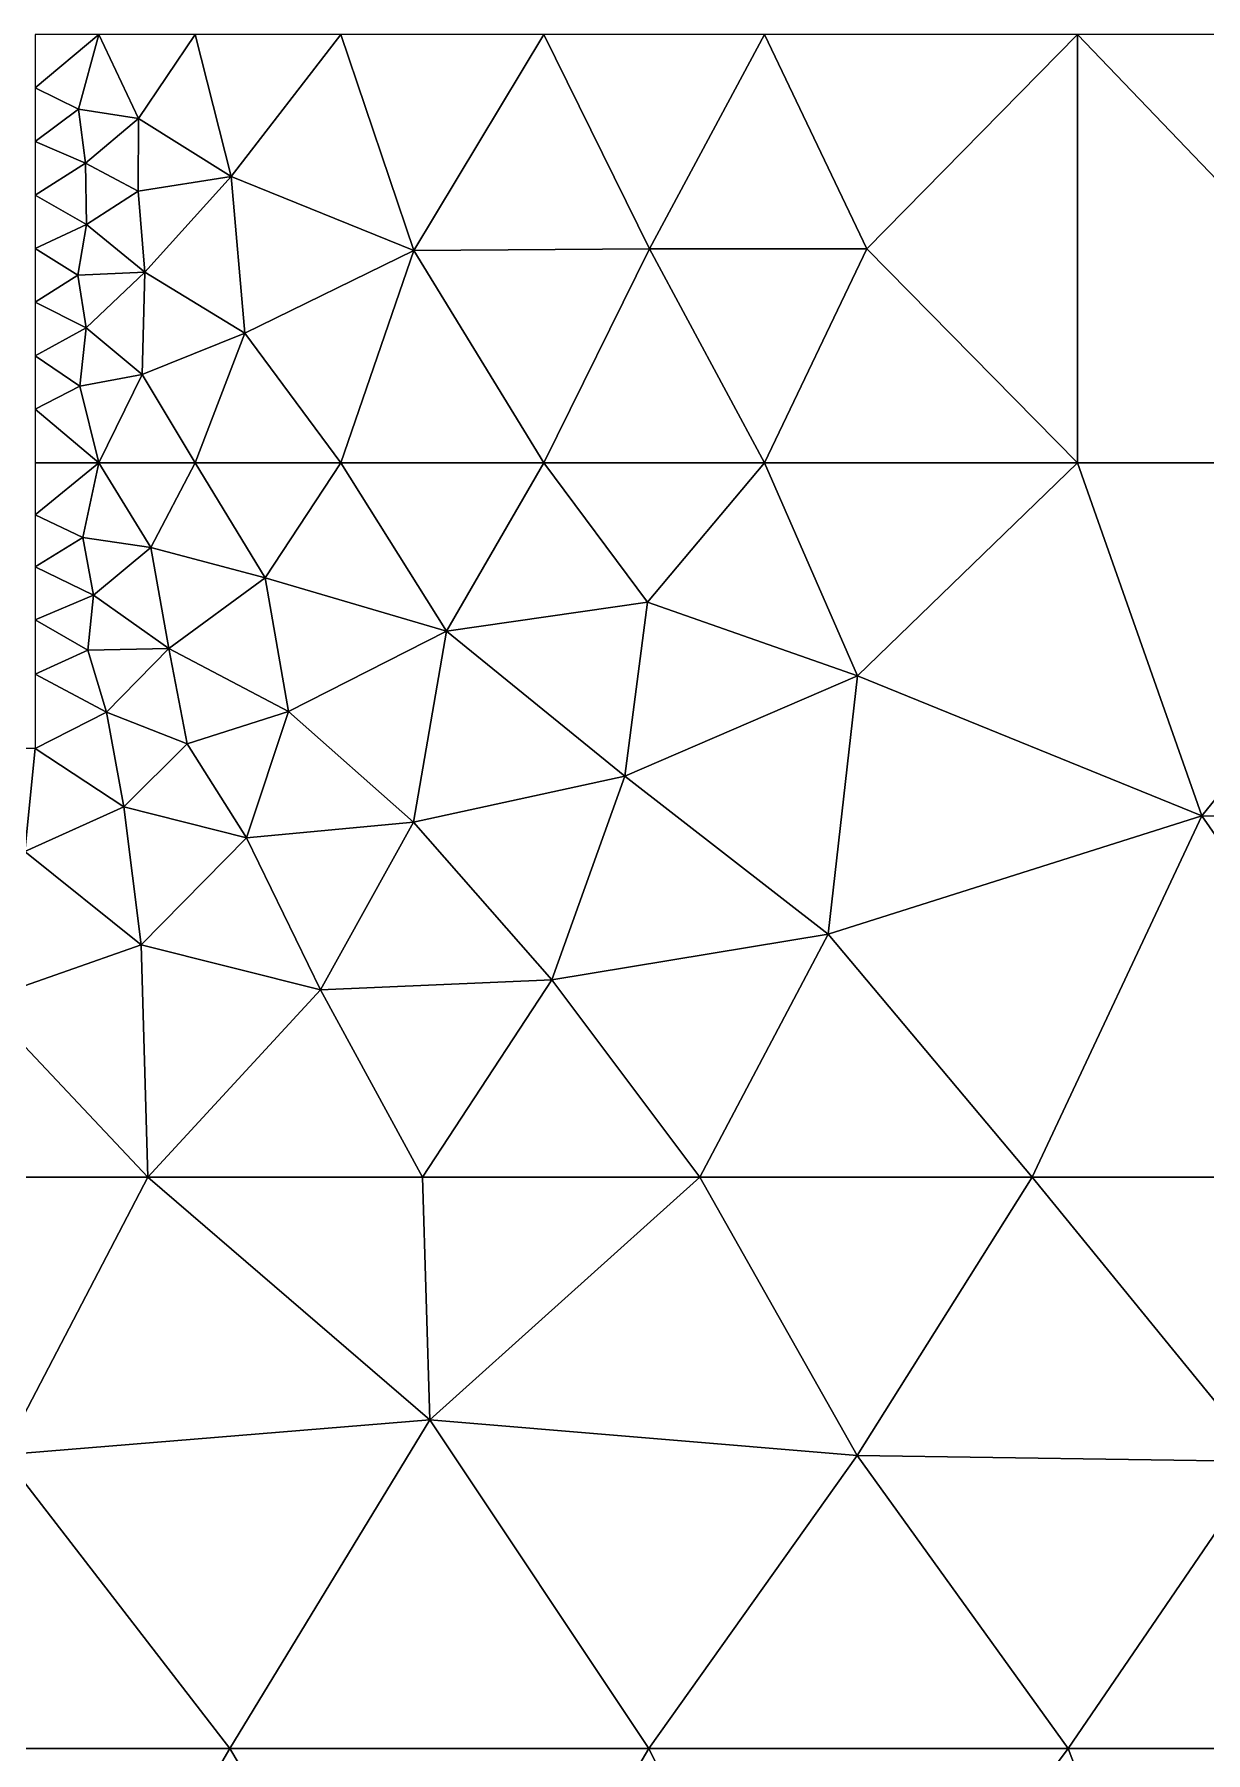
# Model space of a CAD drawing. Header units: metres. Extents: x 2 to 72, y -280 to 0.
# Drawn here: x 17.48 to 37.99, y -30.07 to 0 of the extents above; entities that cross this region are included whole.
import ezdxf

# ---------------------------------------------------------------- set-up
doc = ezdxf.new("R2010")
doc.units = ezdxf.units.M

msp = doc.modelspace()

# ---------------------------------------------------------------- linework, layer by layer
at = {"layer": 'layer', "color": 0}
for points in [[(17.5, 0), (17.5, -0.9375), (18.6126, 0)], [(18.6126, 0), (17.5, -0.9375), (18.26, -1.30795)], [(18.6126, 0), (18.26, -1.30795), (19.3076, -1.47014)], [(20.2998, 0), (18.6126, 0), (19.3076, -1.47014)], [(20.9296, -2.48702), (20.2998, 0), (19.3076, -1.47014)], [(22.8505, 0), (20.2998, 0), (20.9296, -2.48702)], [(24.1264, -3.78357), (22.8505, 0), (20.9296, -2.48702)], [(26.4041, 0), (22.8505, 0), (24.1264, -3.78357)], [(28.2537, -3.75618), (26.4041, 0), (24.1264, -3.78357)], [(30.2636, 0), (26.4041, 0), (28.2537, -3.75618)], [(32.0549, -3.75122), (30.2636, 0), (28.2537, -3.75618)], [(35.7466, 0), (30.2636, 0), (32.0549, -3.75122)], [(32.0549, -3.75122), (35.7466, -7.5), (35.7466, 0)], [(35.7466, -7.5), (42.9318, -7.5), (35.7466, 0)], [(42.9318, 0), (35.7466, 0), (42.9318, -7.5)], [(17.5, -0.9375), (17.5, -1.875), (18.26, -1.30795)], [(18.26, -1.30795), (17.5, -1.875), (18.38, -2.25712)], [(18.26, -1.30795), (18.38, -2.25712), (19.3076, -1.47014)], [(19.3076, -1.47014), (18.38, -2.25712), (19.3037, -2.7472)], [(20.9296, -2.48702), (19.3076, -1.47014), (19.3037, -2.7472)], [(17.5, -1.875), (17.5, -2.8125), (18.38, -2.25712)], [(18.38, -2.25712), (17.5, -2.8125), (18.3956, -3.32562)], [(18.38, -2.25712), (18.3956, -3.32562), (19.3037, -2.7472)], [(20.9296, -2.48702), (19.3037, -2.7472), (19.4206, -4.1642)], [(19.4206, -4.1642), (21.1662, -5.23104), (20.9296, -2.48702)], [(21.1662, -5.23104), (24.1264, -3.78357), (20.9296, -2.48702)], [(17.5, -2.8125), (17.5, -3.75), (18.3956, -3.32562)], [(19.3037, -2.7472), (18.3956, -3.32562), (19.4206, -4.1642)], [(18.3956, -3.32562), (17.5, -3.75), (18.2466, -4.21455)], [(18.3956, -3.32562), (18.2466, -4.21455), (19.4206, -4.1642)], [(17.5, -3.75), (17.5, -4.6875), (18.2466, -4.21455)], [(21.1662, -5.23104), (22.8505, -7.5), (24.1264, -3.78357)], [(22.8505, -7.5), (26.4041, -7.5), (24.1264, -3.78357)], [(24.1264, -3.78357), (26.4041, -7.5), (28.2537, -3.75618)], [(26.4041, -7.5), (30.2636, -7.5), (28.2537, -3.75618)], [(28.2537, -3.75618), (30.2636, -7.5), (32.0549, -3.75122)], [(30.2636, -7.5), (35.7466, -7.5), (32.0549, -3.75122)], [(18.2466, -4.21455), (18.3893, -5.13458), (19.4206, -4.1642)], [(19.4206, -4.1642), (18.3893, -5.13458), (19.3704, -5.95146)], [(19.3704, -5.95146), (21.1662, -5.23104), (19.4206, -4.1642)], [(18.2466, -4.21455), (17.5, -4.6875), (18.3893, -5.13458)], [(17.5, -4.6875), (17.5, -5.625), (18.3893, -5.13458)], [(18.3893, -5.13458), (17.5, -5.625), (18.2787, -6.15644)], [(18.3893, -5.13458), (18.2787, -6.15644), (19.3704, -5.95146)], [(20.2998, -7.5), (21.1662, -5.23104), (19.3704, -5.95146)], [(20.2998, -7.5), (22.8505, -7.5), (21.1662, -5.23104)], [(17.5, -5.625), (17.5, -6.5625), (18.2787, -6.15644)], [(18.2787, -6.15644), (18.6126, -7.5), (19.3704, -5.95146)], [(18.6126, -7.5), (20.2998, -7.5), (19.3704, -5.95146)], [(18.2787, -6.15644), (17.5, -6.5625), (18.6126, -7.5)], [(17.5, -6.5625), (17.5, -7.5), (18.6126, -7.5)], [(17.5, -7.5), (17.5, -8.40737), (18.6126, -7.5)], [(18.6126, -7.5), (17.5, -8.40737), (18.3314, -8.80452)], [(18.6126, -7.5), (18.3314, -8.80452), (19.5246, -8.98243)], [(20.2998, -7.5), (18.6126, -7.5), (19.5246, -8.98243)], [(21.5274, -9.51125), (20.2998, -7.5), (19.5246, -8.98243)], [(22.8505, -7.5), (20.2998, -7.5), (21.5274, -9.51125)], [(24.6991, -10.4432), (22.8505, -7.5), (21.5274, -9.51125)], [(26.4041, -7.5), (22.8505, -7.5), (24.6991, -10.4432)], [(28.2186, -9.9362), (26.4041, -7.5), (24.6991, -10.4432)], [(30.2636, -7.5), (26.4041, -7.5), (28.2186, -9.9362)], [(31.8945, -11.2298), (30.2636, -7.5), (28.2186, -9.9362)], [(35.7466, -7.5), (30.2636, -7.5), (31.8945, -11.2298)], [(37.9222, -13.6776), (35.7466, -7.5), (31.8945, -11.2298)], [(42.9318, -7.5), (35.7466, -7.5), (37.9222, -13.6776)], [(46.2123, -13.7389), (42.9318, -7.5), (37.9222, -13.6776)], [(17.5, -8.40737), (17.5, -9.31924), (18.3314, -8.80452)], [(18.3314, -8.80452), (17.5, -9.31924), (18.52, -9.81356)], [(18.3314, -8.80452), (18.52, -9.81356), (19.5246, -8.98243)], [(19.5246, -8.98243), (18.52, -9.81356), (19.8386, -10.7498)], [(21.5274, -9.51125), (19.5246, -8.98243), (19.8386, -10.7498)], [(17.5, -9.31924), (17.5, -10.2495), (18.52, -9.81356)], [(21.9353, -11.8516), (21.5274, -9.51125), (19.8386, -10.7498)], [(24.6991, -10.4432), (21.5274, -9.51125), (21.9353, -11.8516)], [(18.52, -9.81356), (17.5, -10.2495), (18.4221, -10.7754)], [(18.52, -9.81356), (18.4221, -10.7754), (19.8386, -10.7498)], [(28.2186, -9.9362), (24.6991, -10.4432), (27.8226, -12.9826)], [(31.8945, -11.2298), (28.2186, -9.9362), (27.8226, -12.9826)], [(17.5, -10.2495), (17.5, -11.2005), (18.4221, -10.7754)], [(24.6991, -10.4432), (21.9353, -11.8516), (24.1235, -13.7889)], [(27.8226, -12.9826), (24.6991, -10.4432), (24.1235, -13.7889)], [(18.4221, -10.7754), (17.5, -11.2005), (18.7464, -11.8614)], [(18.4221, -10.7754), (18.7464, -11.8614), (19.8386, -10.7498)], [(19.8386, -10.7498), (18.7464, -11.8614), (20.1607, -12.4194)], [(19.8386, -10.7498), (20.1607, -12.4194), (21.9353, -11.8516)], [(17.5, -11.2005), (17.5, -12.5), (18.7464, -11.8614)], [(27.8226, -12.9826), (31.3801, -15.7461), (31.8945, -11.2298)], [(31.3801, -15.7461), (37.9222, -13.6776), (31.8945, -11.2298)], [(18.7464, -11.8614), (17.5, -12.5), (19.0512, -13.5193)], [(18.7464, -11.8614), (19.0512, -13.5193), (20.1607, -12.4194)], [(20.1607, -12.4194), (21.1993, -14.065), (21.9353, -11.8516)], [(21.1993, -14.065), (24.1235, -13.7889), (21.9353, -11.8516)], [(17.5, -12.5), (16.25, -12.5), (17.3203, -14.3028)], [(17.5, -12.5), (17.3203, -14.3028), (19.0512, -13.5193)], [(20.1607, -12.4194), (19.0512, -13.5193), (21.1993, -14.065)], [(24.1235, -13.7889), (26.5414, -16.5469), (27.8226, -12.9826)], [(26.5414, -16.5469), (31.3801, -15.7461), (27.8226, -12.9826)], [(19.0512, -13.5193), (17.3203, -14.3028), (19.3569, -15.9361)], [(19.0512, -13.5193), (19.3569, -15.9361), (21.1993, -14.065)], [(22.4943, -16.7228), (24.1235, -13.7889), (21.1993, -14.065)], [(22.4943, -16.7228), (26.5414, -16.5469), (24.1235, -13.7889)], [(31.3801, -15.7461), (34.9523, -20), (37.9222, -13.6776)], [(34.9523, -20), (42.3272, -20), (37.9222, -13.6776)], [(37.9222, -13.6776), (42.3272, -20), (46.2123, -13.7389)], [(19.3569, -15.9361), (22.4943, -16.7228), (21.1993, -14.065)], [(17.3203, -14.3028), (16.5585, -16.9167), (19.3569, -15.9361)], [(16.5585, -16.9167), (19.4683, -20), (19.3569, -15.9361)], [(19.4683, -20), (22.4943, -16.7228), (19.3569, -15.9361)], [(26.5414, -16.5469), (29.1333, -20), (31.3801, -15.7461)], [(29.1333, -20), (34.9523, -20), (31.3801, -15.7461)], [(19.4683, -20), (24.2762, -20), (22.4943, -16.7228)], [(22.4943, -16.7228), (24.2762, -20), (26.5414, -16.5469)], [(24.2762, -20), (29.1333, -20), (26.5414, -16.5469)], [(14.9685, -20), (19.4683, -20), (16.5585, -16.9167)], [(19.4683, -20), (14.9685, -20), (16.9408, -24.8626)], [(24.4083, -24.2478), (19.4683, -20), (16.9408, -24.8626)], [(24.2762, -20), (19.4683, -20), (24.4083, -24.2478)], [(29.1333, -20), (24.2762, -20), (24.4083, -24.2478)], [(31.8888, -24.8709), (29.1333, -20), (24.4083, -24.2478)], [(34.9523, -20), (29.1333, -20), (31.8888, -24.8709)], [(39.0121, -24.9778), (34.9523, -20), (31.8888, -24.8709)], [(42.3272, -20), (34.9523, -20), (39.0121, -24.9778)], [(16.9408, -24.8626), (20.9061, -30), (24.4083, -24.2478)], [(20.9061, -30), (28.2437, -30), (24.4083, -24.2478)], [(24.4083, -24.2478), (28.2437, -30), (31.8888, -24.8709)], [(14.5891, -30), (20.9061, -30), (16.9408, -24.8626)], [(28.2437, -30), (35.5829, -30), (31.8888, -24.8709)], [(31.8888, -24.8709), (35.5829, -30), (39.0121, -24.9778)], [(35.5829, -30), (42.9301, -30), (39.0121, -24.9778)], [(20.9061, -30), (14.5891, -30), (17.4688, -35.8679)], [(24.5952, -36.1898), (20.9061, -30), (17.4688, -35.8679)], [(28.2437, -30), (20.9061, -30), (24.5952, -36.1898)], [(31.1676, -35.912), (28.2437, -30), (24.5952, -36.1898)], [(35.5829, -30), (28.2437, -30), (31.1676, -35.912)], [(38.9519, -38.8863), (35.5829, -30), (31.1676, -35.912)], [(42.9301, -30), (35.5829, -30), (38.9519, -38.8863)]]:
    msp.add_3dface(points, dxfattribs=at)

doc.saveas('drawing.dxf')
